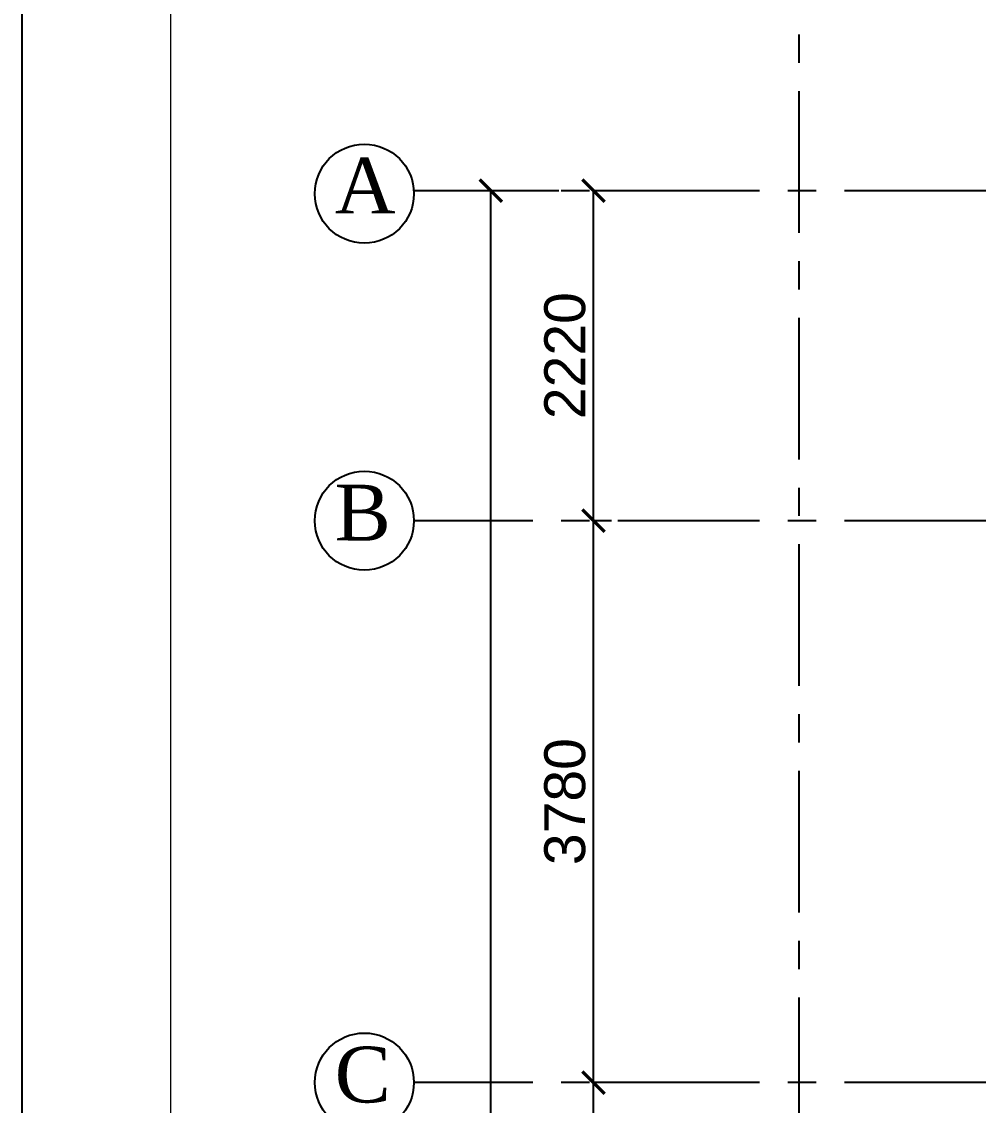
# Model space of a CAD drawing. Header units: inches. Extents: x -1898 to 127651, y -195120 to -109120.
# Drawn here: x -1898 to 4535, y -123223 to -115933 of the extents above; entities that cross this region are included whole.
import ezdxf

# ---------------------------------------------------------------- set-up
doc = ezdxf.new("R2010")
doc.units = ezdxf.units.IN
doc.header["$MEASUREMENT"] = 0
doc.linetypes.add('CENTER', pattern=[50.8, 31.75, -6.35, 6.35, -6.35])
for name, color, linetype in [('GIRD CIR', 1, 'Continuous'), ('GIRD TEXT', 4, 'Continuous'), ('GRID', 8, 'CENTER'), ('GRID DIM', 4, 'Continuous')]:
    doc.layers.add(name, color=color, linetype=linetype)
doc.layers.add('JKEC COLHAT', color=2, linetype='Continuous', lineweight=20)
doc.styles.add('T200', font='sanss___.ttf', dxfattribs={"height": 275})
doc.styles.add('T400', font='romantic.ttf')
doc.dimstyles.new('T 300', dxfattribs={"dimtxt": 275, "dimasz": 150, "dimexe": 1, "dimexo": 0, "dimgap": 50, "dimtad": 1, "dimdec": 0, "dimrnd": 5, "dimdsep": 46, "dimtxsty": 'T200', "dimblk": 'ARCHTICK', "dimcen": 2.5, "dimdle": 1, "dimclrd": 5, "dimclre": 253, "dimclrt": 4, "dimadec": 0, "dimazin": 0, "dimtfac": 1, "dimtdec": 0, "dimtmove": 2, "dimatfit": 3, "dimfxl": 0, "dimarcsym": 0})

# ---------------------------------------------------------------- blocks, each defined once
blk = doc.blocks.new('_ARCHTICK')
at = {"color": 0, "linetype": 'ByBlock', "const_width": 0.15}
blk.add_lwpolyline([(-0.5, -0.5), (0.5, 0.5)], dxfattribs=at)
blk = doc.blocks.new('*D200')
at = {"layer": 'Defpoints', "color": 0}
for p in [(1256.8, -117070.3), (1713.2, -117070.3, 14.7), (1713.2, -140720.2, 14.7)]:
    blk.add_point(p, dxfattribs=at)
at = {"layer": 'GRID DIM', "color": 253, "lineweight": -2}
for p, q in [((1713.2, -117070.3), (1255.8, -117070.3)), ((1713.2, -140720.2), (1255.8, -140720.2))]:
    blk.add_line(p, q, dxfattribs=at)
at = {"layer": 'GRID DIM', "color": 5, "lineweight": -2}
blk.add_line((1256.8, -140721.2), (1256.8, -117069.3), dxfattribs=at)
at = {"layer": 'GRID DIM', "color": 5, "lineweight": -2, "xscale": 150, "yscale": 150, "zscale": 150}
for p, rotation in [((1256.8, -117070.3), 90), ((1256.8, -140720.2), 270)]:
    blk.add_blockref('_ARCHTICK', p, dxfattribs=dict(at, rotation=rotation))
at = {"layer": 'GRID DIM', "color": 4, "insert": (1064.9, -128895.2), "char_height": 275, "attachment_point": 5, "rotation": 90, "style": 'T200'}
blk.add_mtext('23650', dxfattribs=at)
blk = doc.blocks.new('*D211')
at = {"layer": 'Defpoints', "color": 0}
for p in [(1947.3, -123070.2), (2241.3, -123070.2, 14.7), (2091.4, -125030.2, 14.7)]:
    blk.add_point(p, dxfattribs=at)
at = {"layer": 'GRID DIM', "color": 253, "lineweight": -2}
for p, q in [((2241.3, -123070.2), (1946.3, -123070.2)), ((2091.4, -125030.2), (1946.3, -125030.2))]:
    blk.add_line(p, q, dxfattribs=at)
at = {"layer": 'GRID DIM', "color": 5, "lineweight": -2}
blk.add_line((1947.3, -125031.2), (1947.3, -123069.2), dxfattribs=at)
at = {"layer": 'GRID DIM', "color": 5, "lineweight": -2, "xscale": 150, "yscale": 150, "zscale": 150}
for p, rotation in [((1947.3, -123070.2), 90), ((1947.3, -125030.2), 270)]:
    blk.add_blockref('_ARCHTICK', p, dxfattribs=dict(at, rotation=rotation))
at = {"layer": 'GRID DIM', "color": 4, "insert": (1755.4, -124050.2), "char_height": 275, "attachment_point": 5, "rotation": 90, "style": 'T200'}
blk.add_mtext('1960', dxfattribs=at)
blk = doc.blocks.new('*D212')
at = {"layer": 'Defpoints', "color": 0}
for p in [(1947.3, -119290.2), (2068.6, -119290.2, 14.7), (2241.3, -123070.2, 14.7)]:
    blk.add_point(p, dxfattribs=at)
at = {"layer": 'GRID DIM', "color": 253, "lineweight": -2}
for p, q in [((2068.6, -119290.2), (1946.3, -119290.2)), ((2241.3, -123070.2), (1946.3, -123070.2))]:
    blk.add_line(p, q, dxfattribs=at)
at = {"layer": 'GRID DIM', "color": 5, "lineweight": -2}
blk.add_line((1947.3, -123071.2), (1947.3, -119289.2), dxfattribs=at)
at = {"layer": 'GRID DIM', "color": 5, "lineweight": -2, "xscale": 150, "yscale": 150, "zscale": 150}
for p, rotation in [((1947.3, -119290.2), 90), ((1947.3, -123070.2), 270)]:
    blk.add_blockref('_ARCHTICK', p, dxfattribs=dict(at, rotation=rotation))
at = {"layer": 'GRID DIM', "color": 4, "insert": (1755.4, -121180.2), "char_height": 275, "attachment_point": 5, "rotation": 90, "style": 'T200'}
blk.add_mtext('3780', dxfattribs=at)
blk = doc.blocks.new('*D213')
at = {"layer": 'Defpoints', "color": 0}
for p in [(1947.3, -117070.3), (2133, -117070.3, 14.7), (2068.6, -119290.2, 14.7)]:
    blk.add_point(p, dxfattribs=at)
at = {"layer": 'GRID DIM', "color": 253, "lineweight": -2}
for p, q in [((2133, -117070.3), (1946.3, -117070.3)), ((2068.6, -119290.2), (1946.3, -119290.2))]:
    blk.add_line(p, q, dxfattribs=at)
at = {"layer": 'GRID DIM', "color": 5, "lineweight": -2}
blk.add_line((1947.3, -119291.2), (1947.3, -117069.3), dxfattribs=at)
at = {"layer": 'GRID DIM', "color": 5, "lineweight": -2, "xscale": 150, "yscale": 150, "zscale": 150}
for p, rotation in [((1947.3, -117070.3), 90), ((1947.3, -119290.2), 270)]:
    blk.add_blockref('_ARCHTICK', p, dxfattribs=dict(at, rotation=rotation))
at = {"layer": 'GRID DIM', "color": 4, "insert": (1755.6, -118180.2), "char_height": 275, "attachment_point": 5, "rotation": 90, "style": 'T200'}
blk.add_mtext('2220', dxfattribs=at)

msp = doc.modelspace()

# ---------------------------------------------------------------- linework, layer by layer
at = {"layer": 'Defpoints', "ltscale": 0.2}
msp.add_lwpolyline([(-1898.4, -195120.3), (120101.6, -195120.3), (120101.6, -109120.3), (-1898.4, -109120.3)], close=True, dxfattribs=at)
at = {"layer": 'GIRD CIR'}
for centre in [(406.1, -117090.3, 14.7), (406.1, -119290.2, 14.7), (406.1, -123070.2, 14.7)]:
    msp.add_circle(centre, 333.3, dxfattribs=at)
at = {"layer": 'GRID', "ltscale": 30}
for p, q in [((3327.4, -111829.1, 14.7), (3327.4, -143550.6, 14.7)), ((86883.8, -117070.3, 14.7), (739.5, -117070.3, 14.7)), ((86883.8, -119290.2, 14.7), (739.5, -119290.2, 14.7)), ((86883.8, -123070.2, 14.7), (739.5, -123070.2, 14.7))]:
    msp.add_line(p, q, dxfattribs=at)
at = {"layer": 'JKEC COLHAT', "ltscale": 0.2}
msp.add_lwpolyline([(-898.4, -194120.3), (119101.6, -194120.3), (119101.6, -110120.3), (-898.4, -110120.3)], close=True, dxfattribs=at)

# ---------------------------------------------------------------- texts
at = {"layer": 'GIRD TEXT', "ltscale": 7, "style": 'T400'}
for s, p in [('A', (206.6, -117223.6)), ('B', (206.6, -119423.5)), ('C', (206.6, -123203.5))]:
    msp.add_text(s, height=375, dxfattribs=at).set_placement(p)

# ---------------------------------------------------------------- dimensions: what is measured, and where the dimension line sits
at = {"layer": 'GRID DIM'}
for base, p1, p2, picture, middle in [((1256.8, -117070.3), (1713.2, -140720.2, 14.7), (1713.2, -117070.3, 14.7), '*D200', (1064.9, -128895.2)), ((1947.3, -117070.3), (2068.6, -119290.2, 14.7), (2133, -117070.3, 14.7), '*D213', (1755.6, -118180.2)), ((1947.3, -119290.2), (2241.3, -123070.2, 14.7), (2068.6, -119290.2, 14.7), '*D212', (1755.4, -121180.2)), ((1947.3, -123070.2), (2091.4, -125030.2, 14.7), (2241.3, -123070.2, 14.7), '*D211', (1755.4, -124050.2))]:
    dim = msp.add_linear_dim(base=base, p1=p1, p2=p2, angle=90, dimstyle='T 300', dxfattribs=at)
    dim.commit()
    dim.dimension.update_dxf_attribs({"geometry": picture, "text_midpoint": middle})

doc.saveas('drawing.dxf')
